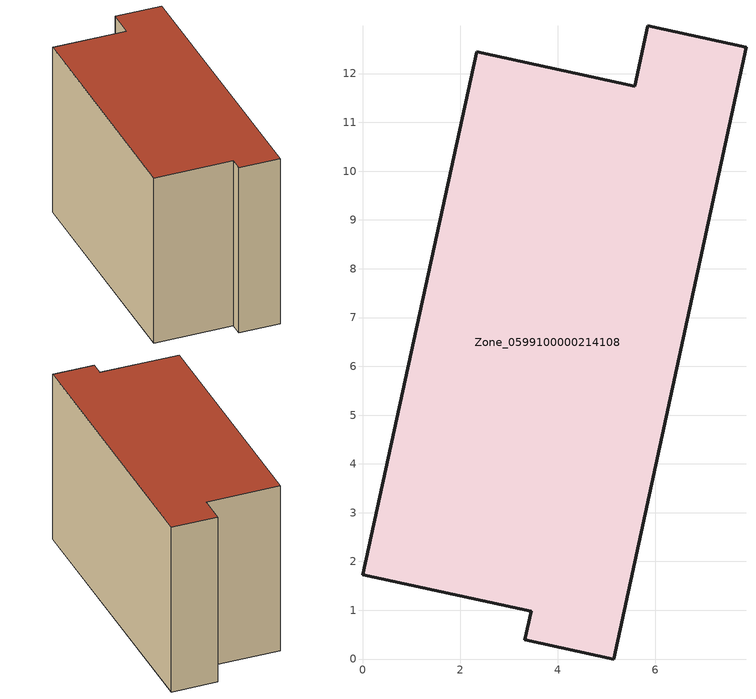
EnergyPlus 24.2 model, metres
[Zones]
Zone_0599100000214108
 floor ground (C_G): 7.86,12.54 5.15,0 3.33,0.4 3.46,0.98 0,1.73 2.34,12.45 5.58,11.74 5.85,12.98 z0
 wall outside (C_F): 5.15,0 7.86,12.54 5.85,12.98 5.58,11.74 2.34,12.45 0,1.73 3.46,0.98 3.33,0.4 5.15,0 z0:8.01
 roof outside (C_R): 5.58,11.74 2.34,12.45 0,1.73 3.46,0.98 3.33,0.4 5.15,0 7.86,12.54 5.85,12.98 z8.01
[BUILDING]
Pand.0599100000214108: North Axis=0; Terrain=City; Loads Convergence Tolerance Value=0.04; Temperature Convergence Tolerance Value=0.4; Solar Distribution=FullExterior; Maximum Number of Warmup Days=25; Minimum Number of Warmup Days=1
[Site:Location]
Rotterdam.The.Hague.AP_ZH_NLD Design_Conditions: Latitude=51.96; Longitude=4.45; Time Zone=1; Elevation=-4.5
[SITE:GROUNDTEMPERATURE:BUILDINGSURFACE]
18, 18, 18, 18, 18, 18, 18, 18, 18, 18, 18, 18
[MATERIAL] Thermal Absorptance=0.9; Solar Absorptance=0.7; Visible Absorptance=0.7
Name | Roughness | Thickness | Conductivity | Density | Specific Heat
G.TI.1975-1991 | MediumSmooth | 0.15 | 0.288461 | 540 | 1210
F.TI.1975-1991 | Rough | 0.3 | 0.230769 | 1920 | 840
R.TI.1975-1991 | MediumRough | 0.2 | 0.153846 | 1500 | 1000
[CONSTRUCTION]
C_G: G.TI.1975-1991
C_F: F.TI.1975-1991
C_R: R.TI.1975-1991
[ZONE]
Zone_0599100000214108: Type=1; Multiplier=1; Ceiling Height=Autocalculate; Volume=Autocalculate; Floor Area=autocalculate; Part of Total Floor Area=Yes
[ZONEINFILTRATION:DESIGNFLOWRATE]
Infil_Zone_0599100000214108: Zone or ZoneList or Space or SpaceList=Zone_0599100000214108; Schedule=AlwaysOn; Design Flow Rate Calculation Method=Flow/Area; Flow Rate per Floor Area=0.003; Constant Term Coefficient=1; Temperature Term Coefficient=0; Velocity Term Coefficient=0; Velocity Squared Term Coefficient=0
[HVACTEMPLATE:ZONE:IDEALLOADSAIRSYSTEM]
Zone_0599100000214108: Maximum Heating Supply Air Temperature=50; Minimum Cooling Supply Air Temperature=13; Maximum Heating Supply Air Humidity Ratio=0.0156; Minimum Cooling Supply Air Humidity Ratio=0.0077; Heating Limit=NoLimit; Cooling Limit=NoLimit; Dehumidification Control Type=ConstantSensibleHeatRatio; Cooling Sensible Heat Ratio=0.7; Dehumidification Setpoint=60; Humidification Control Type=None; Humidification Setpoint=30; Outdoor Air Method=None; Outdoor Air Flow Rate per Person=0.00944; Outdoor Air Flow Rate per Zone Floor Area=0; Outdoor Air Flow Rate per Zone=0; Demand Controlled Ventilation Type=None; Outdoor Air Economizer Type=NoEconomizer; Heat Recovery Type=None; Sensible Heat Recovery Effectiveness=0.7; Latent Heat Recovery Effectiveness=0.65
[ZONECONTROL:THERMOSTAT]
ThermostatControl_Zone_0599100000214108: Zone or ZoneList=Zone_0599100000214108; Control Type Schedule=DualSetpointControlType; Control 1=Thermostat_Zone_0599100000214108; Temperature Difference Between Cutout And Setpoint=0
[THERMOSTATSETPOINT:DUALSETPOINT]
Thermostat_Zone_0599100000214108: Heating Setpoint Temperature Schedule=HeatingSetpoint_Zone_0599100000214108; Cooling Setpoint Temperature Schedule=CoolingSetpoint_Zone_0599100000214108
[SCHEDULE:COMPACT]
HeatingSetpoint_Zone_0599100000214108: Through: 12/31, For: AllDays, Until: 24:00, 21
CoolingSetpoint_Zone_0599100000214108: Through: 12/31, For: AllDays, Until: 24:00, 24
DualSetpointControlType: Through: 12/31, For: AllDays, Until: 24:00, 4
AlwaysOn: Through: 12/31, For: AllDays, Until: 24:00, 1
